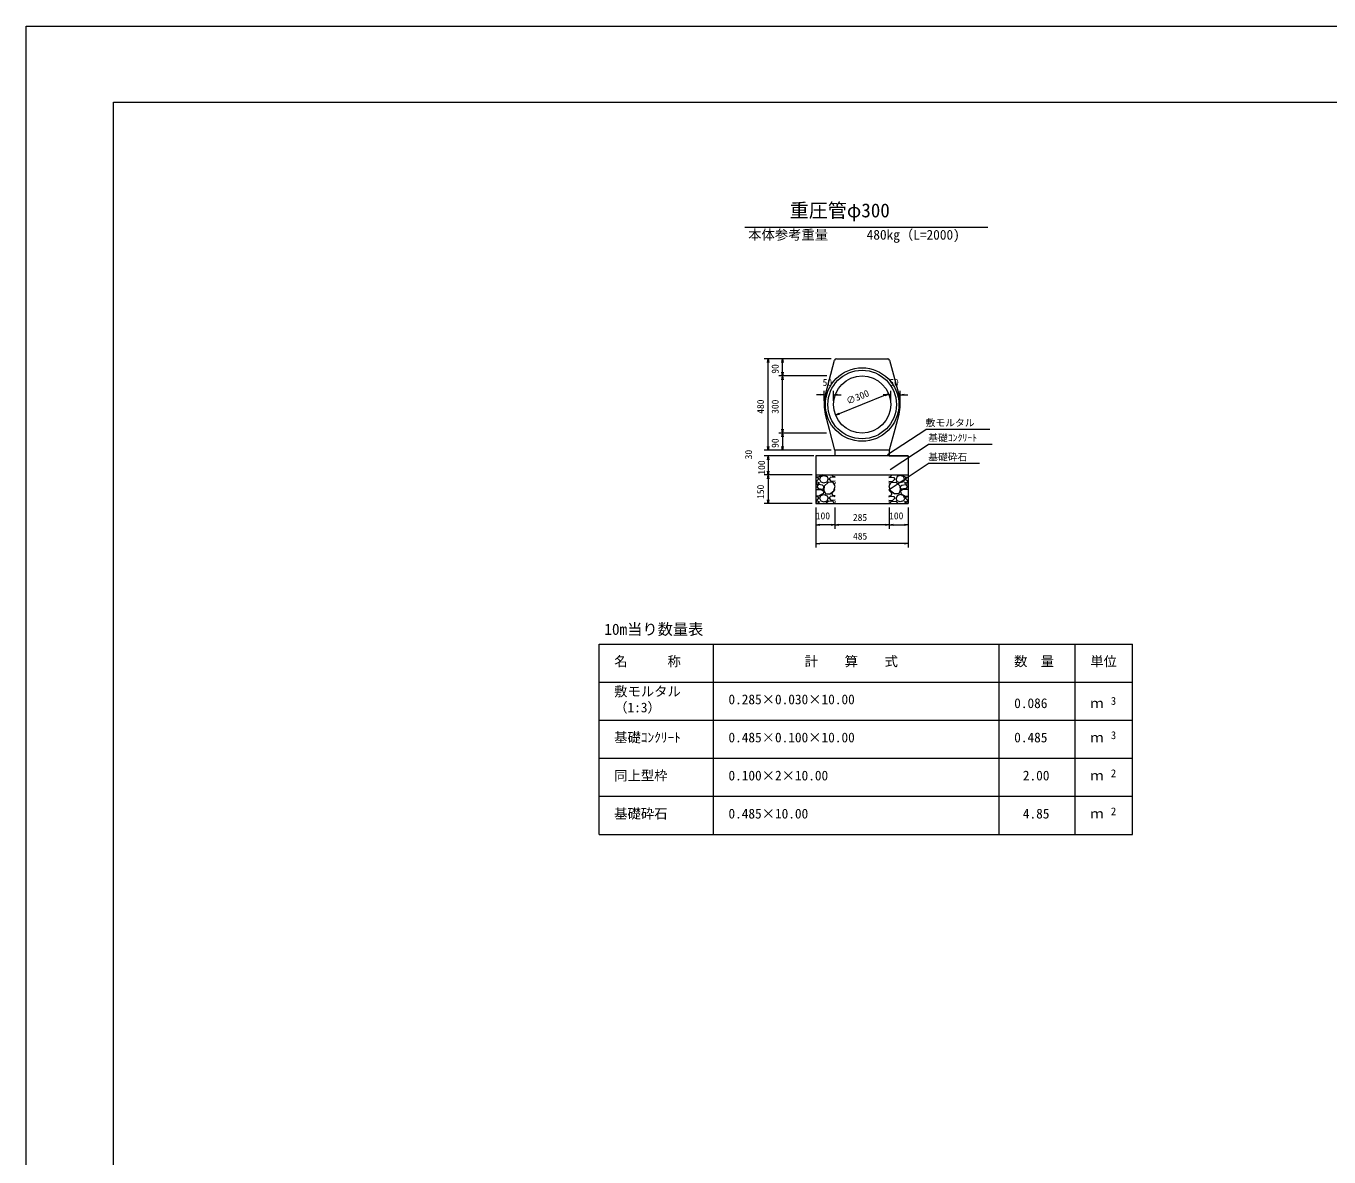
# Model space of a CAD drawing. Units: millimetres, scale not verified. Extents: x 0 to 84100, y 0 to 59400.
# Drawn here: x 0 to 34209, y 29700 to 59400 of the extents above; entities that cross this region are included whole.
import ezdxf
from ezdxf.enums import TextEntityAlignment as Align

# ---------------------------------------------------------------- set-up
doc = ezdxf.new("R2010")
doc.units = ezdxf.units.MM
doc.header["$LTSCALE"] = 100
for name, color, linetype, lineweight in [('D-MTR-FRAM（材料表図枠）', 2, 'Continuous', 18), ('D-STR-DIM（寸法）', 7, 'Continuous', 18), ('D-STR-HTXT（旗揚げ）', 7, 'Continuous', 18), ('D-STR-STRn（構造物）', 7, 'Continuous', 18), ('D-STR（構造物外形線）', 1, 'Continuous', 18), ('D-TTL(外枠）', 2, 'Continuous', 18), ('DEFPOINTS_2', 8, 'Continuous', 18)]:
    doc.layers.add(name, color=color, linetype=linetype, lineweight=lineweight)
for name, color, linetype in [('D-MTR-TXT(文字列）', 7, 'Continuous'), ('D-MTR（材料表タイトル）', 7, 'Continuous'), ('D-STR-TXT（文字）', 7, 'Continuous'), ('D-TTL-TXT（文字）', 7, 'Continuous')]:
    doc.layers.add(name, color=color, linetype=linetype)
doc.styles.add('ＭＳ ゴシック', font='')
doc.styles.get('ＭＳ ゴシック').set_extended_font_data('MS Gothic')

msp = doc.modelspace()

# ---------------------------------------------------------------- linework, layer by layer
at = {"layer": 'D-MTR-FRAM（材料表図枠）'}
for p, q in [((15050, 43171.2), (29050, 43171.2)), ((15050, 38171.2), (15050, 43171.2)), ((18050, 38171.2), (18050, 43171.2)), ((25550, 38171.2), (25550, 43171.2)), ((27550, 39971.2), (27550, 43171.2)), ((27550, 38171.2), (27550, 43171.2)), ((29050, 38171.2), (29050, 43171.2)), ((15050, 42171.2), (29050, 42171.2)), ((15050, 41171.2), (29050, 41171.2)), ((15050, 40171.2), (29050, 40171.2)), ((15050, 39171.2), (29050, 39171.2)), ((15050, 38171.2), (29050, 38171.2))]:
    msp.add_line(p, q, dxfattribs=at)
at = {"layer": 'D-STR-DIM（寸法）'}
for p, q in [((21139.3, 50659.8), (19382.1, 50659.8)), ((19465.5, 50559.8), (19482.1, 50659.8)), ((19482.1, 50659.8), (19498.8, 50559.8)), ((19482.1, 50659.8), (19482.1, 50559.8)), ((21139.3, 50659.8), (19764.4, 50659.8)), ((19847.7, 50559.8), (19864.4, 50659.8)), ((19864.4, 50659.8), (19881, 50559.8)), ((19864.4, 50659.8), (19864.4, 50559.8)), ((19482.1, 48359.8), (19482.1, 50559.8)), ((19864.4, 50209.8), (19847.7, 50309.8)), ((19864.4, 50309.8), (19864.4, 50559.8)), ((19881, 50309.8), (19864.4, 50209.8)), ((19864.4, 50209.8), (19864.4, 50309.8)), ((21018.2, 50209.8), (19764.4, 50209.8)), ((21021.2, 50209.8), (19764.4, 50209.8)), ((19847.7, 50109.8), (19864.4, 50209.8)), ((19864.4, 50209.8), (19881, 50109.8)), ((19864.4, 50209.8), (19864.4, 50109.8)), ((19864.4, 48809.8), (19864.4, 50109.8)), ((20851.8, 49719.2), (20751.8, 49719.2)), ((20851.8, 49735.9), (20951.8, 49719.2)), ((20951.8, 49719.2), (20851.8, 49702.6)), ((20951.8, 49719.2), (20851.8, 49719.2)), ((20951.8, 49559.8), (20951.8, 49819.2)), ((21201.8, 49559.8), (21201.8, 49819.2)), ((21201.8, 49719.2), (21301.8, 49735.9)), ((21301.8, 49702.6), (21201.8, 49719.2)), ((21201.8, 49719.2), (21301.8, 49719.2)), ((21301.8, 49719.2), (21401.8, 49719.2)), ((22554.3, 49703.8), (21349.4, 49215.8)), ((22601.8, 49719.2), (22501.8, 49719.2)), ((22548.1, 49719.2), (22647, 49741.3)), ((22647, 49741.3), (22554.3, 49703.8)), ((22647, 49741.3), (22560.6, 49688.3)), ((22601.8, 49735.9), (22701.8, 49719.2)), ((22701.8, 49719.2), (22601.8, 49702.6)), ((22701.8, 49719.2), (22601.8, 49719.2)), ((22701.8, 49559.8), (22701.8, 49819.2)), ((22951.8, 49559.8), (22951.8, 49819.2)), ((22951.8, 49719.2), (23051.8, 49735.9)), ((23051.8, 49702.6), (22951.8, 49719.2)), ((22951.8, 49719.2), (23051.8, 49719.2)), ((23051.8, 49719.2), (23151.8, 49719.2)), ((21256.7, 49178.3), (21343.1, 49231.3)), ((21256.7, 49178.3), (21349.4, 49215.8)), ((21355.6, 49200.4), (21256.7, 49178.3)), ((21018.2, 48709.8), (19764.4, 48709.8)), ((21018.2, 48709.8), (19764.4, 48709.8)), ((19864.4, 48709.8), (19847.7, 48809.8)), ((19847.7, 48609.8), (19864.4, 48709.8)), ((19881, 48809.8), (19864.4, 48709.8)), ((19864.4, 48709.8), (19864.4, 48809.8)), ((19864.4, 48709.8), (19881, 48609.8)), ((19864.4, 48709.8), (19864.4, 48609.8)), ((19864.4, 48609.8), (19864.4, 48359.8)), ((21139.3, 48259.8), (19382.1, 48259.8)), ((21139.3, 48259.8), (19382.1, 48259.8)), ((19482.1, 48259.8), (19465.5, 48359.8)), ((19482.1, 48259.8), (19465.5, 48359.8)), ((19482.1, 48359.8), (19482.1, 48459.8)), ((19498.8, 48359.8), (19482.1, 48259.8)), ((19482.1, 48259.8), (19482.1, 48359.8)), ((19498.8, 48359.8), (19482.1, 48259.8)), ((19482.1, 48259.8), (19482.1, 48359.8)), ((21139.3, 48259.8), (19764.4, 48259.8)), ((19864.4, 48259.8), (19847.7, 48359.8)), ((19881, 48359.8), (19864.4, 48259.8)), ((19864.4, 48259.8), (19864.4, 48359.8)), ((20639.3, 48109.8), (19382.1, 48109.8)), ((20684.3, 48109.8), (19382.1, 48109.8)), ((19465.5, 48009.8), (19482.1, 48109.8)), ((19465.5, 48009.8), (19482.1, 48109.8)), ((19482.1, 48109.8), (19498.8, 48009.8)), ((19482.1, 48109.8), (19482.1, 48009.8)), ((19482.1, 48109.8), (19498.8, 48009.8)), ((19482.1, 48109.8), (19482.1, 48009.8)), ((19482.1, 48009.8), (19482.1, 47909.8)), ((19482.1, 48009.8), (19482.1, 47709.8)), ((20639.3, 47609.8), (19382.1, 47609.8)), ((20639.3, 47609.8), (19382.1, 47609.8)), ((19482.1, 47609.8), (19465.5, 47709.8)), ((19465.5, 47509.8), (19482.1, 47609.8)), ((19498.8, 47709.8), (19482.1, 47609.8)), ((19482.1, 47609.8), (19482.1, 47709.8)), ((19482.1, 47609.8), (19498.8, 47509.8)), ((19482.1, 47609.8), (19482.1, 47509.8)), ((19482.1, 47509.8), (19482.1, 46959.8)), ((19482.1, 46859.8), (19465.5, 46959.8)), ((19498.8, 46959.8), (19482.1, 46859.8)), ((19482.1, 46859.8), (19482.1, 46959.8)), ((20639.3, 46859.8), (19382.1, 46859.8)), ((20739.3, 46759.8), (20739.3, 45706.3)), ((20739.3, 46759.8), (20739.3, 46198.7)), ((21239.3, 46759.8), (21239.3, 46198.7)), ((21239.3, 46759.8), (21239.3, 46198.7)), ((22664.3, 46759.8), (22664.3, 46198.7)), ((22664.3, 46759.8), (22664.3, 46198.7)), ((23164.3, 46759.8), (23164.3, 46198.7)), ((23164.3, 46759.8), (23164.3, 45706.3)), ((20739.3, 46298.7), (20839.3, 46315.3)), ((20839.3, 46282), (20739.3, 46298.7)), ((20739.3, 46298.7), (20839.3, 46298.7)), ((21139.3, 46298.7), (20839.3, 46298.7)), ((21139.3, 46315.3), (21239.3, 46298.7)), ((21239.3, 46298.7), (21139.3, 46282)), ((21239.3, 46298.7), (21139.3, 46298.7)), ((21239.3, 46298.7), (21339.3, 46315.3)), ((21339.3, 46282), (21239.3, 46298.7)), ((21239.3, 46298.7), (21339.3, 46298.7)), ((22564.3, 46298.7), (21339.3, 46298.7)), ((22564.3, 46315.3), (22664.3, 46298.7)), ((22664.3, 46298.7), (22564.3, 46282)), ((22664.3, 46298.7), (22564.3, 46298.7)), ((22664.3, 46298.7), (22764.3, 46315.3)), ((22764.3, 46282), (22664.3, 46298.7)), ((22664.3, 46298.7), (22764.3, 46298.7)), ((22764.3, 46298.7), (23064.3, 46298.7)), ((23064.3, 46315.3), (23164.3, 46298.7)), ((23164.3, 46298.7), (23064.3, 46282)), ((23164.3, 46298.7), (23064.3, 46298.7)), ((20739.3, 45806.3), (20839.3, 45822.9)), ((20839.3, 45789.6), (20739.3, 45806.3)), ((20739.3, 45806.3), (20839.3, 45806.3)), ((23064.3, 45806.3), (20839.3, 45806.3)), ((23064.3, 45822.9), (23164.3, 45806.3)), ((23164.3, 45806.3), (23064.3, 45789.6)), ((23164.3, 45806.3), (23064.3, 45806.3))]:
    msp.add_line(p, q, dxfattribs=at)
at = {"layer": 'D-STR-HTXT（旗揚げ）'}
for p, q in [((18876.2, 54120.5), (25254.6, 54120.5)), ((22618.3, 48146.7), (23620.9, 48808.2)), ((25306.5, 48808.2), (23620.9, 48808.2)), ((22685.4, 47752.9), (23688, 48414.4)), ((25366.6, 48414.4), (23688, 48414.4)), ((22685.4, 47249.7), (23688, 47911.2)), ((25035.4, 47911.2), (23688, 47911.2))]:
    msp.add_line(p, q, dxfattribs=at)
at = {"layer": 'D-STR-STRn（構造物）'}
for p, q in [((21239.3, 48259.8), (21239.3, 48109.8)), ((22664.3, 48259.8), (22664.3, 48109.8)), ((21239.3, 48109.8), (20739.3, 48109.8)), ((20739.3, 48109.8), (20739.3, 46859.8)), ((23164.3, 48109.8), (21239.3, 48109.8)), ((22664.3, 48109.8), (23164.3, 48109.8)), ((23164.3, 48109.8), (23164.3, 46859.8)), ((20739.3, 47609.8), (23164.3, 47609.8)), ((20820.4, 47555), (20739.3, 47561.5)), ((20918, 47609.8), (20818.9, 47557.9)), ((20839.2, 47500.9), (20869.2, 47570.9)), ((20869.9, 47571.1), (20949.9, 47596.1)), ((20950.1, 47596.3), (21030.1, 47566.3)), ((21029.9, 47566), (21059.9, 47501)), ((21095.2, 47608), (21097.6, 47609.8)), ((21204.2, 47552.1), (21109.2, 47542.1)), ((21195.4, 47565.9), (21169.8, 47609.8)), ((21247.5, 47560.9), (21195.4, 47565)), ((21247.5, 47540.5), (21205.1, 47551.1)), ((22656.2, 47560.9), (22708.3, 47565)), ((22656.2, 47540.5), (22698.6, 47551.1)), ((22699.5, 47552.1), (22794.5, 47542.1)), ((22708.3, 47565.9), (22733.9, 47609.8)), ((22808.4, 47608), (22806.1, 47609.8)), ((22873.8, 47566), (22843.8, 47501)), ((22953.6, 47596.3), (22873.6, 47566.3)), ((23033.8, 47571.1), (22953.8, 47596.1)), ((22985.6, 47609.8), (23084.8, 47557.9)), ((23064.5, 47500.9), (23034.5, 47570.9)), ((23083.3, 47555), (23164.3, 47561.5)), ((20805.1, 47526.1), (20739.3, 47542.5)), ((20765.6, 47450.5), (20739.3, 47448.2)), ((20745.6, 47321.4), (20739.3, 47331.6)), ((20739.3, 47303.2), (20744.9, 47320.5)), ((20739.3, 47216), (20749.4, 47227.2)), ((20739.8, 47406.1), (20759.8, 47356.1)), ((20775.1, 47421.9), (20740.1, 47406.9)), ((20750, 47226.1), (20880, 47226.1)), ((20809.9, 47361), (20759.9, 47311)), ((20760, 47311.3), (20800, 47251.3)), ((20760.6, 47356.1), (20835.6, 47401.1)), ((20809.4, 47502.2), (20764.4, 47452.2)), ((20834.9, 47401.3), (20774.9, 47421.3)), ((20799.8, 47251.3), (20924.8, 47236.3)), ((20809.9, 47500.7), (20804.9, 47525.7)), ((20909.3, 47345.7), (20809.3, 47360.7)), ((20834.6, 47501.3), (20864.6, 47431.3)), ((20865.3, 47431.6), (20950.3, 47406.6)), ((20879.9, 47225.8), (20944.9, 47180.8)), ((20950, 47311.2), (20910, 47346.2)), ((20926.1, 47236.5), (20951.1, 47281.5)), ((20949.4, 47406.7), (21034.4, 47431.7)), ((20954.5, 47316.6), (20949.5, 47211.6)), ((20949.5, 47212.1), (20989.5, 47117.1)), ((20950, 47281.1), (20950, 47311.1)), ((21069.3, 47421.1), (20954.3, 47316.1)), ((21034.5, 47431.9), (21059.5, 47501.9)), ((21189.8, 47412), (21069.8, 47422)), ((21149.8, 47441.3), (21094.8, 47501.3)), ((21094.9, 47501.4), (21109.9, 47541.4)), ((21247.5, 47448.9), (21150.6, 47440.5)), ((21159.4, 47127.2), (21247.5, 47225)), ((21245.6, 47321.4), (21190.6, 47411.4)), ((21204.9, 47195.5), (21244.9, 47320.5)), ((21239.8, 47406.1), (21247.5, 47386.8)), ((21247.5, 47410), (21240.1, 47406.9)), ((22656.2, 47448.9), (22753.1, 47440.5)), ((22656.2, 47410), (22663.5, 47406.9)), ((22663.9, 47406.1), (22656.2, 47386.8)), ((22744.3, 47127.2), (22656.2, 47225)), ((22658.1, 47321.4), (22713.1, 47411.4)), ((22698.8, 47195.5), (22658.8, 47320.5)), ((22713.9, 47412), (22833.9, 47422)), ((22753.9, 47441.3), (22808.9, 47501.3)), ((22808.8, 47501.4), (22793.8, 47541.4)), ((22834.4, 47421.1), (22949.4, 47316.1)), ((22869.2, 47431.9), (22844.2, 47501.9)), ((22954.3, 47406.7), (22869.3, 47431.7)), ((22954.2, 47212.1), (22914.2, 47117.1)), ((22949.2, 47316.6), (22954.2, 47211.6)), ((22977.6, 47236.5), (22952.6, 47281.5)), ((23038.4, 47431.6), (22953.4, 47406.6)), ((22953.7, 47311.2), (22993.7, 47346.2)), ((22953.7, 47281.1), (22953.7, 47311.1)), ((23023.8, 47225.8), (22958.8, 47180.8)), ((23103.9, 47251.3), (22978.9, 47236.3)), ((22994.4, 47345.7), (23094.4, 47360.7)), ((23153.7, 47226.1), (23023.7, 47226.1)), ((23069.1, 47501.3), (23039.1, 47431.3)), ((23143.1, 47356.1), (23068.1, 47401.1)), ((23068.8, 47401.3), (23128.8, 47421.3)), ((23093.8, 47500.7), (23098.8, 47525.7)), ((23093.8, 47361), (23143.8, 47311)), ((23094.3, 47502.2), (23139.3, 47452.2)), ((23098.6, 47526.1), (23164.3, 47542.5)), ((23143.7, 47311.3), (23103.7, 47251.3)), ((23128.5, 47421.9), (23163.5, 47406.9)), ((23138.1, 47450.5), (23164.3, 47448.2)), ((23163.9, 47406.1), (23143.9, 47356.1)), ((23164.3, 47216), (23154.3, 47227.2)), ((23158.1, 47321.4), (23164.3, 47331.6)), ((23164.3, 47303.2), (23158.8, 47320.5)), ((20820.4, 47055), (20739.3, 47061.5)), ((20805.1, 47026.1), (20739.3, 47042.5)), ((20765.6, 46950.5), (20739.3, 46948.2)), ((20739.8, 46906.1), (20758.3, 46859.8)), ((20775.2, 46921.9), (20740.2, 46906.9)), ((20809.4, 47002.2), (20764.4, 46952.2)), ((20766.8, 46859.8), (20835.6, 46901.1)), ((20834.9, 46901.3), (20774.9, 46921.3)), ((20809.9, 47000.7), (20804.9, 47025.7)), ((20923.9, 47112.9), (20818.9, 47057.9)), ((20834.6, 47001.3), (20864.6, 46931.3)), ((20839.2, 47000.9), (20869.2, 47070.9)), ((20865.3, 46931.6), (20950.3, 46906.6)), ((20869.9, 47071.1), (20949.9, 47096.1)), ((20945.5, 47181), (20925.5, 47111)), ((20949.4, 46906.7), (21034.4, 46931.7)), ((20950.1, 47096.3), (21030.1, 47066.3)), ((20990.3, 47116.5), (21095.3, 47111.5)), ((21069.3, 46921.1), (21002.2, 46859.8)), ((21029.9, 47066), (21059.9, 47001)), ((21034.5, 46931.9), (21059.5, 47001.9)), ((21189.8, 46912), (21069.8, 46922)), ((21149.8, 46941.3), (21094.8, 47001.3)), ((21094.9, 47001.4), (21109.9, 47041.4)), ((21095.2, 47107.9), (21205.2, 47192.9)), ((21204.2, 47052.2), (21109.2, 47042.2)), ((21247.5, 46948.9), (21150.6, 46940.5)), ((21195.4, 47065.9), (21160.4, 47125.9)), ((21222.1, 46859.8), (21190.6, 46911.4)), ((21247.5, 47060.8), (21195.4, 47065)), ((21247.5, 47040.5), (21205.1, 47051.1)), ((21239.8, 46906.1), (21247.5, 46886.8)), ((21247.5, 46910), (21240.2, 46906.9)), ((22656.2, 47060.8), (22708.3, 47065)), ((22656.2, 47040.5), (22698.6, 47051.1)), ((22656.2, 46948.9), (22753.1, 46940.5)), ((22656.2, 46910), (22663.5, 46906.9)), ((22663.9, 46906.1), (22656.2, 46886.8)), ((22681.6, 46859.8), (22713.1, 46911.4)), ((22808.4, 47107.9), (22698.4, 47192.9)), ((22699.5, 47052.2), (22794.5, 47042.2)), ((22708.3, 47065.9), (22743.3, 47125.9)), ((22713.9, 46912), (22833.9, 46922)), ((22753.9, 46941.3), (22808.9, 47001.3)), ((22808.8, 47001.4), (22793.8, 47041.4)), ((22913.3, 47116.5), (22808.3, 47111.5)), ((22834.4, 46921.1), (22901.5, 46859.8)), ((22873.8, 47066), (22843.8, 47001)), ((22869.2, 46931.9), (22844.2, 47001.9)), ((22954.3, 46906.7), (22869.3, 46931.7)), ((22953.6, 47096.3), (22873.6, 47066.3)), ((23038.4, 46931.6), (22953.4, 46906.6)), ((23033.8, 47071.1), (22953.8, 47096.1)), ((22958.2, 47181), (22978.2, 47111)), ((22979.8, 47112.9), (23084.8, 47057.9)), ((23064.5, 47000.9), (23034.5, 47070.9)), ((23069.1, 47001.3), (23039.1, 46931.3)), ((23136.9, 46859.8), (23068.1, 46901.1)), ((23068.8, 46901.3), (23128.8, 46921.3)), ((23083.3, 47055), (23164.3, 47061.5)), ((23093.8, 47000.7), (23098.8, 47025.7)), ((23094.3, 47002.2), (23139.3, 46952.2)), ((23098.6, 47026.1), (23164.3, 47042.5)), ((23128.5, 46921.9), (23163.5, 46906.9)), ((23138.1, 46950.5), (23164.3, 46948.2)), ((23163.9, 46906.1), (23145.4, 46859.8)), ((20739.3, 46859.8), (23164.3, 46859.8)), ((20809.9, 46861), (20808.7, 46859.8)), ((20815.6, 46859.8), (20809.3, 46860.7)), ((23088.1, 46859.8), (23094.4, 46860.7)), ((23093.8, 46861), (23095, 46859.8))]:
    msp.add_line(p, q, dxfattribs=at)
at = {"layer": 'D-STR（構造物外形線）'}
for p, q in [((21277.7, 50659.8), (22626, 50659.8)), ((20986.2, 49719.8), (21229.4, 50622.8)), ((22674.3, 50622.8), (22917.5, 49719.8)), ((21092.3, 48805.8), (20986.2, 49199.8)), ((22917.5, 49199.8), (22811.2, 48805.4)), ((21239.3, 48259.8), (21092.3, 48805.8)), ((22811.2, 48805.4), (22664.3, 48259.8)), ((22664.3, 48259.8), (21239.3, 48259.8))]:
    msp.add_line(p, q, dxfattribs=at)
for radius in [965, 900, 750]:
    msp.add_circle((21951.8, 49459.8), radius, dxfattribs=at)
for centre, radius, start, end in [((21277.7, 50609.8), 50, 90, 164.92971), ((22626, 50609.8), 50, 15.07029, 90), ((21951.8, 49459.8), 1000, 164.92971, 195.07029), ((21951.8, 49459.8), 1000, 344.92971, 15.07029)]:
    msp.add_arc(centre, radius, start, end, dxfattribs=at)
at = {"layer": 'D-TTL(外枠）'}
for p, q in [((2300, 57400), (81800, 57400)), ((2300, 2000), (2300, 57400))]:
    msp.add_line(p, q, dxfattribs=at)
at = {"layer": 'DEFPOINTS_2'}
for p, q in [((0, 59400), (84100, 59400)), ((0, 0), (0, 59400))]:
    msp.add_line(p, q, dxfattribs=at)

# ---------------------------------------------------------------- texts
at = {"layer": 'D-MTR-TXT(文字列）', "style": 'ＭＳ ゴシック'}
for s, height, p in [('本体参考重量', 256.6, (18959.3, 53713.8)), ('480kg（L=2000)', 256.6, (22071.3, 53713.8)), ('名\u3000\u3000\u3000称', 256.6, (15442.3, 42511.5)), ('計\u3000\u3000算\u3000\u3000式', 256.6, (20443, 42511.5)), ('数\u3000量', 256.6, (25942.3, 42511.5)), ('単位', 256.6, (27942.3, 42511.5)), ('敷モルタル', 256.6, (15442.3, 41721.6)), ('0.285×0.030×10.00', 256.6, (18442.3, 41511.5)), ('0.086', 256.6, (25945, 41411.5)), ('3', 205.3, (28482.5, 41512)), ('（1:3）', 256.6, (15442.3, 41299.3)), ('ｍ', 256.6, (27942.3, 41411.5)), ('基礎ｺﾝｸﾘｰﾄ', 256.6, (15442.3, 40511.5)), ('0.485×0.100×10.00', 256.6, (18442.3, 40511.5)), ('0.485', 256.6, (25945, 40511.5)), ('ｍ', 256.6, (27942.3, 40511.5)), ('3', 205.3, (28482.5, 40612)), ('同上型枠', 256.6, (15442.3, 39511.5)), ('0.100×2×10.00', 256.6, (18442.3, 39511.5)), ('2.00', 256.6, (26172.4, 39511.5)), ('ｍ', 256.6, (27942.3, 39511.5)), ('2', 205.3, (28482.5, 39612)), ('基礎砕石', 256.6, (15442.3, 38511.5)), ('0.485×10.00', 256.6, (18442.3, 38511.5)), ('4.85', 256.6, (26172.4, 38511.5)), ('ｍ', 256.6, (27942.3, 38511.5)), ('2', 205.3, (28482.5, 38612))]:
    msp.add_text(s, height=height, dxfattribs=at).set_placement(p, align=Align.BOTTOM_LEFT)
at = {"layer": 'D-MTR（材料表タイトル）', "style": 'ＭＳ ゴシック'}
msp.add_text('10m当り数量表', height=293.3, dxfattribs=at).set_placement((15184.2, 43323.7), align=Align.BOTTOM_LEFT)
at = {"layer": 'D-STR-DIM（寸法）', "style": 'ＭＳ ゴシック'}
for s, rotation, p in [('90', 90, (19814.4, 50270.5)), ('∅300', 22.047, (21599.2, 49403.8)), ('480', 90, (19432.1, 49217.4)), ('300', 90, (19814.4, 49215.5)), ('30', 90, (19115.5, 48021.7)), ('90', 90, (19814.4, 48320.5)), ('100', 90, (19457.3, 47618.9)), ('150', 90, (19432.1, 46981.6))]:
    msp.add_text(s, height=183.3, rotation=rotation, dxfattribs=at).set_placement(p, align=Align.BOTTOM_LEFT)
for s, p in [('50', (20913.8, 49894.2)), ('50', (22663.8, 49894.2)), ('100', (20736.2, 46390.1)), ('285', (21710.1, 46348.7)), ('100', (22661.2, 46390.1)), ('485', (21712.6, 45856.3))]:
    msp.add_text(s, height=183.3, dxfattribs=at).set_placement(p, align=Align.BOTTOM_LEFT)
at = {"layer": 'D-STR-TXT（文字）', "style": 'ＭＳ ゴシック'}
for s, p in [('敷モルタル', (23620.9, 48833.5)), ('基礎ｺﾝｸﾘｰﾄ', (23688, 48439.7)), ('基礎砕石', (23688, 47936.5))]:
    msp.add_text(s, height=183.3, dxfattribs=at).set_placement(p, align=Align.BOTTOM_LEFT)
at = {"layer": 'D-TTL-TXT（文字）', "style": 'ＭＳ ゴシック'}
msp.add_text('重圧管φ300', height=366.6, dxfattribs=at).set_placement((20051.5, 54265.4), align=Align.BOTTOM_LEFT)

doc.saveas('drawing.dxf')
